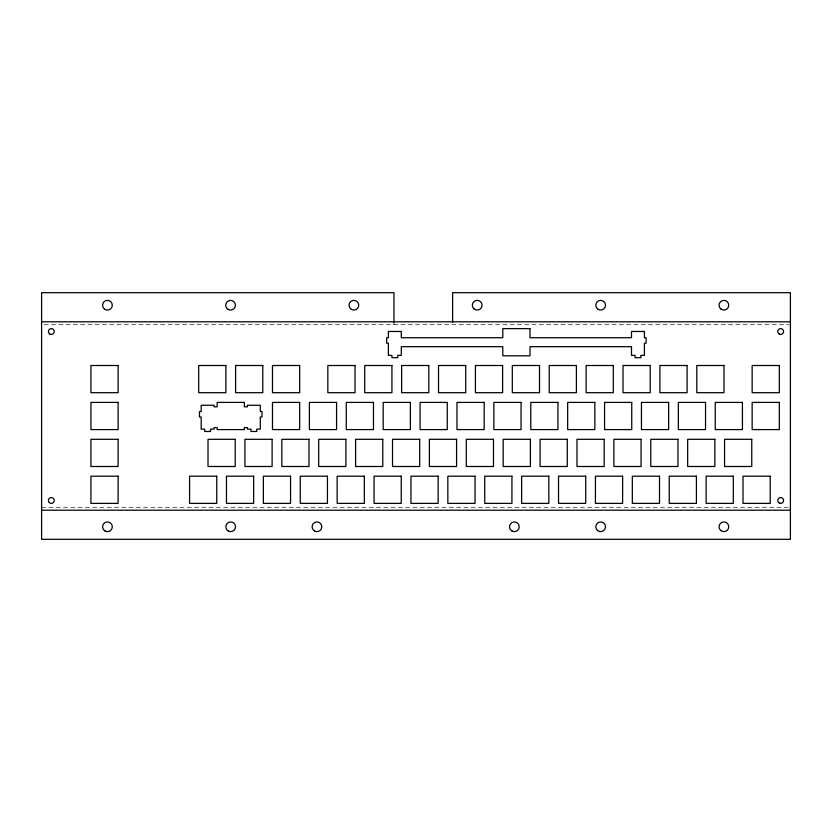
<?xml version="1.0" encoding="UTF-8"?>
<svg xmlns="http://www.w3.org/2000/svg" width="832" height="832" viewBox="0 0 832 832"><rect width="100%" height="100%" fill="white"/><g stroke="black" fill="none" stroke-linecap="round" stroke-linejoin="round"><path stroke-width="0.62" stroke-dasharray="4.16 3.12" d="M44.19 324.73L789.1 324.73M41.6 507.27L789.1 507.27M393.962 321.818L393.962 324.73"/><path stroke-width="1.25" d="M41.6 321.818L790.4 321.818M41.6 510.182L790.4 510.182M452.608 322.171L452.608 292.687L790.4 292.687L790.4 539.313L41.6 539.313L41.6 292.687L393.962 292.687L393.962 322.171M529.994 328.619L502.798 328.619L502.798 337.74L401.294 337.74L401.294 331.469L388.378 331.469L388.378 337.74L386.672 337.74L386.672 343.179L388.378 343.179L388.378 355.358L391.924 355.358L391.924 357.687L397.748 357.687L397.748 355.358L401.294 355.358L401.294 346.674L502.798 346.674L502.798 355.805L529.994 355.805L529.994 346.674L631.498 346.674L631.498 355.358L635.045 355.358L635.045 357.687L640.869 357.687L640.869 355.358L644.415 355.358L644.415 343.179L646.121 343.179L646.121 337.74L644.415 337.74L644.415 331.469L631.498 331.469L631.498 337.74L529.994 337.74L529.994 328.619M118.113 365.508L90.927 365.508L90.927 392.694L118.113 392.694L118.113 365.508M225.888 365.508L198.702 365.508L198.702 392.694L225.888 392.694L225.888 365.508M262.787 365.508L235.602 365.508L235.602 392.694L262.787 392.694L262.787 365.508M299.676 365.508L272.49 365.508L272.49 392.694L299.676 392.694L299.676 365.508M355.025 365.508L327.839 365.508L327.839 392.694L355.025 392.694L355.025 365.508M391.924 365.508L364.738 365.508L364.738 392.694L391.924 392.694L391.924 365.508M428.813 365.508L401.627 365.508L401.627 392.694L428.813 392.694L428.813 365.508M465.712 365.508L438.526 365.508L438.526 392.694L465.712 392.694L465.712 365.508M502.611 365.508L475.426 365.508L475.426 392.694L502.611 392.694L502.611 365.508M539.51 365.508L512.314 365.508L512.314 392.694L539.51 392.694L539.51 365.508M576.399 365.508L549.214 365.508L549.214 392.694L576.399 392.694L576.399 365.508M613.298 365.508L586.113 365.508L586.113 392.694L613.298 392.694L613.298 365.508M650.198 365.508L623.012 365.508L623.012 392.694L650.198 392.694L650.198 365.508M687.086 365.508L659.901 365.508L659.901 392.694L687.086 392.694L687.086 365.508M723.986 365.508L696.8 365.508L696.8 392.694L723.986 392.694L723.986 365.508M779.334 365.508L752.149 365.508L752.149 392.694L779.334 392.694L779.334 365.508M118.113 402.407L90.927 402.407L90.927 429.593L118.113 429.593L118.113 402.407M244.338 402.407L217.152 402.407L217.152 406.817L214.094 406.817L214.094 405.257L201.178 405.257L201.178 411.538L199.472 411.538L199.472 416.967L201.178 416.967L201.178 429.146L204.724 429.146L204.724 431.475L210.548 431.475L210.548 429.146L214.094 429.146L214.094 427.596L217.152 427.596L217.152 429.593L244.338 429.593L244.338 427.596L247.395 427.596L247.395 429.146L250.942 429.146L250.942 431.475L256.766 431.475L256.766 429.146L260.312 429.146L260.312 416.967L262.007 416.967L262.007 411.538L260.312 411.538L260.312 405.257L247.395 405.257L247.395 406.817L244.338 406.817L244.338 402.407M299.676 402.407L272.49 402.407L272.49 429.593L299.676 429.593L299.676 402.407M336.575 402.407L309.39 402.407L309.39 429.593L336.575 429.593L336.575 402.407M373.474 402.407L346.289 402.407L346.289 429.593L373.474 429.593L373.474 402.407M410.374 402.407L383.178 402.407L383.178 429.593L410.374 429.593L410.374 402.407M447.262 402.407L420.077 402.407L420.077 429.593L447.262 429.593L447.262 402.407M484.162 402.407L456.976 402.407L456.976 429.593L484.162 429.593L484.162 402.407M521.061 402.407L493.875 402.407L493.875 429.593L521.061 429.593L521.061 402.407M557.95 402.407L530.764 402.407L530.764 429.593L557.95 429.593L557.95 402.407M594.849 402.407L567.663 402.407L567.663 429.593L594.849 429.593L594.849 402.407M631.748 402.407L604.562 402.407L604.562 429.593L631.748 429.593L631.748 402.407M668.647 402.407L641.451 402.407L641.451 429.593L668.647 429.593L668.647 402.407M705.536 402.407L678.35 402.407L678.35 429.593L705.536 429.593L705.536 402.407M742.435 402.407L715.25 402.407L715.25 429.593L742.435 429.593L742.435 402.407M779.334 402.407L752.149 402.407L752.149 429.593L779.334 429.593L779.334 402.407M118.113 439.306L90.927 439.306L90.927 466.492L118.113 466.492L118.113 439.306M235.206 439.306L208.021 439.306L208.021 466.492L235.206 466.492L235.206 439.306M272.106 439.306L244.92 439.306L244.92 466.492L272.106 466.492L272.106 439.306M309.005 439.306L281.819 439.306L281.819 466.492L309.005 466.492L309.005 439.306M345.894 439.306L318.708 439.306L318.708 466.492L345.894 466.492L345.894 439.306M382.793 439.306L355.607 439.306L355.607 466.492L382.793 466.492L382.793 439.306M419.692 439.306L392.506 439.306L392.506 466.492L419.692 466.492L419.692 439.306M456.581 439.306L429.395 439.306L429.395 466.492L456.581 466.492L456.581 439.306M493.48 439.306L466.294 439.306L466.294 466.492L493.48 466.492L493.48 439.306M530.379 439.306L503.194 439.306L503.194 466.492L530.379 466.492L530.379 439.306M567.278 439.306L540.093 439.306L540.093 466.492L567.278 466.492L567.278 439.306M604.167 439.306L576.982 439.306L576.982 466.492L604.167 466.492L604.167 439.306M641.066 439.306L613.881 439.306L613.881 466.492L641.066 466.492L641.066 439.306M677.966 439.306L650.78 439.306L650.78 466.492L677.966 466.492L677.966 439.306M714.865 439.306L687.669 439.306L687.669 466.492L714.865 466.492L714.865 439.306M751.754 439.306L724.568 439.306L724.568 466.492L751.754 466.492L751.754 439.306M118.113 476.195L90.927 476.195L90.927 503.381L118.113 503.381L118.113 476.195M216.757 476.195L189.571 476.195L189.571 503.381L216.757 503.381L216.757 476.195M253.656 476.195L226.47 476.195L226.47 503.381L253.656 503.381L253.656 476.195M290.555 476.195L263.37 476.195L263.37 503.381L290.555 503.381L290.555 476.195M327.444 476.195L300.258 476.195L300.258 503.381L327.444 503.381L327.444 476.195M364.343 476.195L337.158 476.195L337.158 503.381L364.343 503.381L364.343 476.195M401.242 476.195L374.057 476.195L374.057 503.381L401.242 503.381L401.242 476.195M438.142 476.195L410.956 476.195L410.956 503.381L438.142 503.381L438.142 476.195M475.03 476.195L447.845 476.195L447.845 503.381L475.03 503.381L475.03 476.195M511.93 476.195L484.744 476.195L484.744 503.381L511.93 503.381L511.93 476.195M548.829 476.195L521.643 476.195L521.643 503.381L548.829 503.381L548.829 476.195M585.728 476.195L558.532 476.195L558.532 503.381L585.728 503.381L585.728 476.195M622.617 476.195L595.431 476.195L595.431 503.381L622.617 503.381L622.617 476.195M659.516 476.195L632.33 476.195L632.33 503.381L659.516 503.381L659.516 476.195M696.415 476.195L669.23 476.195L669.23 503.381L696.415 503.381L696.415 476.195M733.304 476.195L706.118 476.195L706.118 503.381L733.304 503.381L733.304 476.195M770.203 476.195L743.018 476.195L743.018 503.381L770.203 503.381L770.203 476.195M779.23 334.048A2.912 2.912 0 0 0 783.598 331.531A2.912 2.912 0 0 0 779.23 329.004A2.912 2.912 0 0 0 779.23 334.048M779.23 502.996A2.912 2.912 0 0 0 783.598 500.469A2.912 2.912 0 0 0 779.23 497.952A2.912 2.912 0 0 0 779.23 502.996M49.254 502.528A2.912 2.912 0 0 0 54.122 501.228A2.912 2.912 0 0 0 50.554 497.661A2.912 2.912 0 0 0 49.254 502.528M49.858 334.048A2.912 2.912 0 0 0 54.226 331.531A2.912 2.912 0 0 0 49.858 329.004A2.912 2.912 0 0 0 49.858 334.048M720.918 309.057A4.857 4.857 0 0 0 728.697 305.864A4.857 4.857 0 0 0 722.051 300.726A4.857 4.857 0 0 0 720.918 309.057M598.25 309.421A4.857 4.857 0 0 0 605.53 305.219A4.857 4.857 0 0 0 598.25 301.007A4.857 4.857 0 0 0 598.25 309.421M474.011 308.88A4.857 4.857 0 0 0 481.957 306.134A4.857 4.857 0 0 0 475.602 300.622A4.857 4.857 0 0 0 474.011 308.88M350.449 308.651A4.857 4.857 0 0 0 358.571 306.467A4.857 4.857 0 0 0 352.622 300.529A4.857 4.857 0 0 0 350.449 308.651M228.124 309.421A4.857 4.857 0 0 0 235.404 305.219A4.857 4.857 0 0 0 228.124 301.007A4.857 4.857 0 0 0 228.124 309.421M105.019 309.421A4.857 4.857 0 0 0 112.31 305.219A4.857 4.857 0 0 0 105.019 301.007A4.857 4.857 0 0 0 105.019 309.421M105.019 530.993A4.857 4.857 0 0 0 112.31 526.781A4.857 4.857 0 0 0 105.019 522.579A4.857 4.857 0 0 0 105.019 530.993M228.259 530.993A4.857 4.857 0 0 0 235.539 526.781A4.857 4.857 0 0 0 228.259 522.579A4.857 4.857 0 0 0 228.259 530.993M314.538 530.993A4.857 4.857 0 0 0 321.818 526.781A4.857 4.857 0 0 0 314.538 522.579A4.857 4.857 0 0 0 314.538 530.993M511.93 530.993A4.857 4.857 0 0 0 519.21 526.781A4.857 4.857 0 0 0 511.93 522.579A4.857 4.857 0 0 0 511.93 530.993M597.626 530.566A4.857 4.857 0 0 0 605.467 527.54A4.857 4.857 0 0 0 598.926 522.257A4.857 4.857 0 0 0 597.626 530.566M720.73 530.473A4.857 4.857 0 0 0 728.666 527.686A4.857 4.857 0 0 0 722.28 522.205A4.857 4.857 0 0 0 720.73 530.473"/></g></svg>
